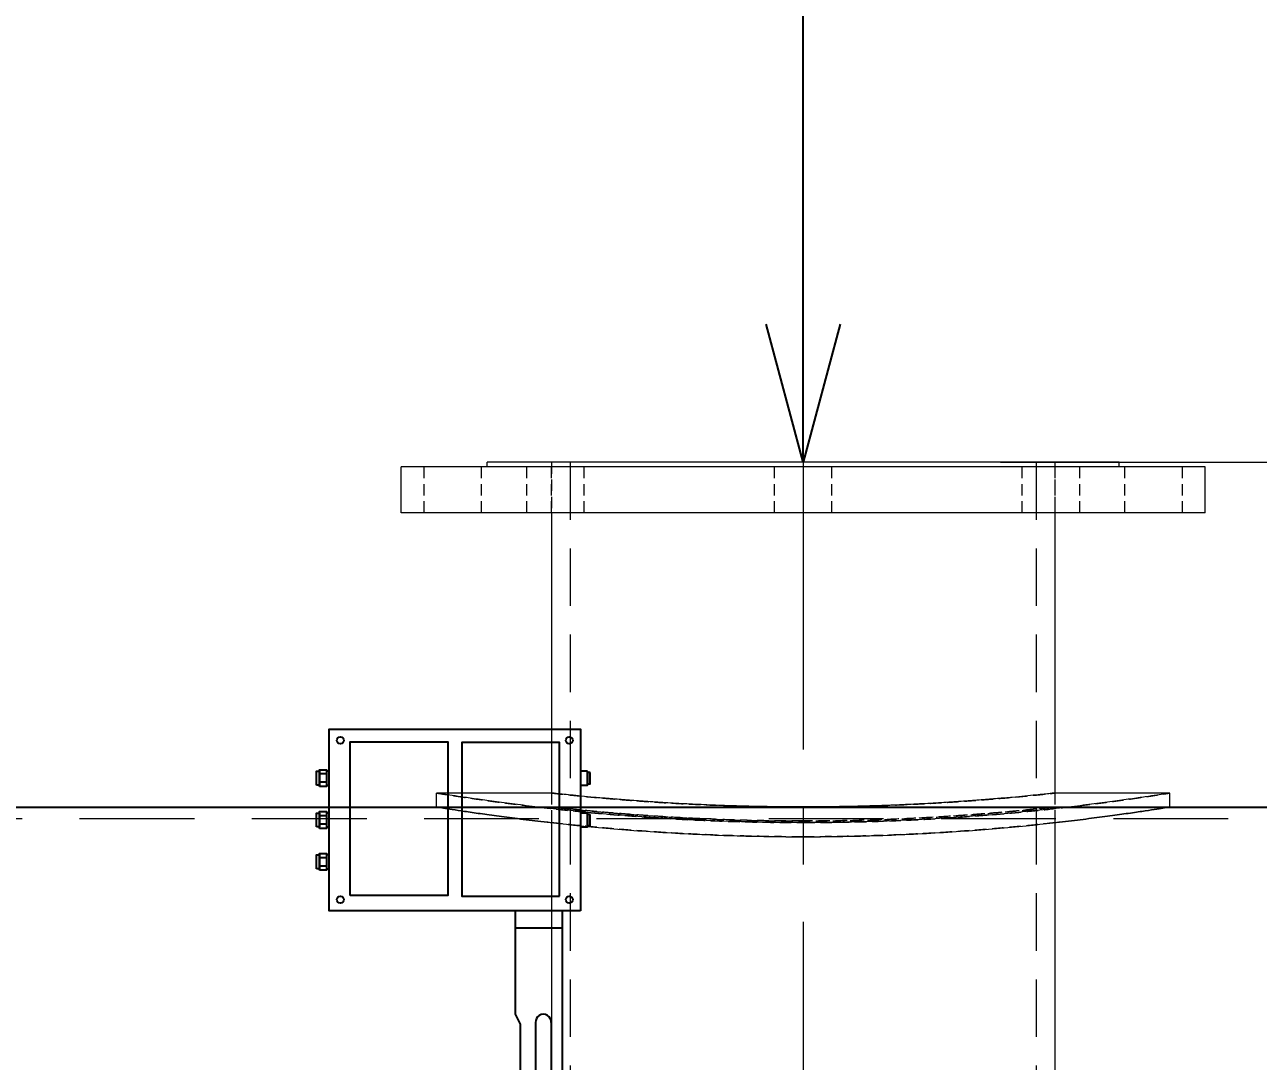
# Model space of a CAD drawing. Header units: millimetres. Extents: x -46397 to 283259, y -8690 to 23983.
# Drawn here: x 124208 to 124745, y 4848 to 5299 of the extents above; entities that cross this region are included whole.
import ezdxf
from ezdxf import colors
from ezdxf.entities.mleader import LeaderData, LeaderLine
from ezdxf.enums import TextEntityAlignment as Align
from ezdxf.math import Vec2, Vec3

# ---------------------------------------------------------------- set-up
doc = ezdxf.new("R2010")
doc.units = ezdxf.units.MM
for name, pattern in [('CENTER', [2, 1.25, -0.25, 0.25, -0.25]), ('HIDDEN', [0.375, 0.25, -0.125]), ('HIDDENX2', [0.75, 0.5, -0.25])]:
    doc.linetypes.add(name, pattern=pattern)
doc.layers.get('Defpoints').update_dxf_attribs({"lineweight": 0})
for name, color, linetype, lineweight in [('0-Dim', 7, 'Continuous', 0), ('CHUAN NET KHUAT', 4, 'HIDDEN', 0), ('DUONGCHINH', 7, 'Continuous', 25), ('DUONGTAM', 1, 'CENTER', 0), ('Long_AM_Visible', 30, 'Continuous', 25), ('PHANTOM 2', 8, 'Continuous', 0), ('Standard', 7, 'Continuous', 0)]:
    doc.layers.add(name, color=color, linetype=linetype, lineweight=lineweight)
doc.layers.add('DIM', color=8, linetype='Continuous')
doc.layers.add('flashshoot', color=7, linetype='Continuous')
doc.styles.add('GHI CHÚ 1', font='isocp_IV25.ttf', dxfattribs={"width": 0.8})
doc.styles.add('Long_Text', font='isocp.shx', dxfattribs={"width": 0.7})
doc.styles.get("Standard").update_dxf_attribs({"font": 'isocp.shx', "width": 0.8})
doc.dimstyles.new('1-30SCALE', dxfattribs={"dimtxt": 75, "dimasz": 75, "dimexe": 37.5, "dimexo": 30, "dimgap": 30, "dimtad": 1, "dimtoh": 1, "dimdec": 0, "dimdsep": 46, "dimtxsty": 'GHI CHÚ 1', "dimcen": 0.09, "dimclrd": 256, "dimclre": 256, "dimclrt": 2, "dimadec": 0, "dimazin": 0, "dimtfac": 1, "dimtdec": 0, "dimtofl": 0, "dimtmove": 0, "dimatfit": 3, "dimfxl": 1, "dimlwd": 0, "dimlwe": 0, "dimarcsym": 0})

# ---------------------------------------------------------------- blocks, each defined once
blk = doc.blocks.new('A$C49aca623')
at = {"color": 2, "linetype": 'Continuous', "lineweight": 0, "ltscale": 10, "extrusion": (2.28848e-17, 1, 0)}
for p, q in [((2402.5, 1140), (2127.5, 1140)), ((2127.5, 1138), (2127.5, 1140)), ((2402.5, 1138), (2402.5, 1140)), ((2440, 1138), (2090, 1138)), ((2090, 1118), (2090, 1138)), ((2440, 1118), (2440, 1138)), ((2440, 1118), (2090, 1118)), ((2155.45, 1118), (2155.45, 996.08)), ((2374.55, 1118), (2374.55, 996.08)), ((2155.45, 996.08), (2105.45, 996.08)), ((2105.45, 990), (2105.45, 996.08)), ((2424.55, 996.08), (2374.55, 996.08)), ((2424.55, 990), (2424.55, 996.08)), ((2155.45, 983.18), (2155.45, -368.45)), ((2374.55, 983.18), (2374.55, -368.45))]:
    blk.add_line(p, q, dxfattribs=at)
at = {"color": 1, "linetype": 'HIDDENX2', "lineweight": 0, "ltscale": 10, "extrusion": (2.28848e-17, 1, 0)}
for p, q in [((2155.4, 1118), (2155.4, 1140)), ((2155.45, 1140), (2155.45, 1118)), ((2374.55, 1140), (2374.55, 1118)), ((2374.6, 1118), (2374.6, 1140)), ((2100, 1118), (2100, 1138)), ((2125, 1118), (2125, 1138)), ((2144.67, 1118), (2144.67, 1138)), ((2169.67, 1118), (2169.67, 1138)), ((2252.5, 1118), (2252.5, 1138)), ((2277.5, 1118), (2277.5, 1138)), ((2360.33, 1118), (2360.33, 1138)), ((2385.33, 1118), (2385.33, 1138)), ((2405, 1118), (2405, 1138)), ((2430, 1118), (2430, 1138)), ((2155.45, 996.08), (2155.45, 990)), ((2155.45, 996.08), (2155.45, 983.18)), ((2374.55, 996.08), (2374.55, 990)), ((2374.55, 996.08), (2374.55, 983.18)), ((2155.45, 990), (2105.45, 990)), ((2424.55, 990), (2374.55, 990))]:
    blk.add_line(p, q, dxfattribs=at)
at = {"color": 1, "linetype": 'HIDDENX2', "lineweight": 0, "ltscale": 50, "extrusion": (2.28848e-17, 1, 0)}
for p, q in [((2163.63, 1140), (2163.63, -368.45)), ((2366.37, 1140), (2366.37, -368.45))]:
    blk.add_line(p, q, dxfattribs=at)
at = {"color": 2, "linetype": 'Continuous', "lineweight": 0, "ltscale": 10}
for points, knots in [([(2424.55, 996.08), (2424.55, 996.08), (2424.55, 996.08), (2424.55, 996.08), (2424.31, 996.04), (2423.33, 995.88), (2422.58, 995.76), (2420.55, 995.45), (2419.28, 995.25), (2416.21, 994.78), (2414.42, 994.5), (2410.35, 993.9), (2408.06, 993.57), (2403.05, 992.86), (2400.31, 992.48), (2394.46, 991.7), (2391.34, 991.29), (2384.79, 990.48), (2381.36, 990.07), (2374.28, 989.26), (2370.52, 988.85), (2362.58, 988.04), (2358.4, 987.63), (2349.7, 986.85), (2345.17, 986.47), (2335.83, 985.75), (2331.02, 985.42), (2321.19, 984.81), (2316.17, 984.53), (2306.02, 984.06), (2300.87, 983.86), (2290.56, 983.54), (2285.39, 983.41), (2275.12, 983.26), (2270.02, 983.22), (2259.98, 983.22), (2254.88, 983.26), (2244.61, 983.41), (2239.44, 983.54), (2229.13, 983.86), (2223.98, 984.06), (2213.83, 984.53), (2208.81, 984.81), (2198.98, 985.42), (2194.17, 985.75), (2184.83, 986.47), (2180.3, 986.85), (2171.6, 987.63), (2167.42, 988.04), (2159.48, 988.85), (2155.72, 989.26), (2148.64, 990.07), (2145.21, 990.48), (2138.66, 991.29), (2135.54, 991.7), (2129.69, 992.48), (2126.95, 992.86), (2121.94, 993.57), (2119.65, 993.9), (2115.58, 994.5), (2113.79, 994.78), (2110.72, 995.25), (2109.45, 995.45), (2107.42, 995.76), (2106.67, 995.88), (2105.69, 996.04), (2105.45, 996.08), (2105.45, 996.08), (2105.45, 996.08), (2105.45, 996.08)], [240.845794, 240.845794, 240.845794, 240.845794, 240.847726, 240.847726, 255.90054, 255.90054, 270.953355, 270.953355, 286.006169, 286.006169, 301.058984, 301.058984, 316.111798, 316.111798, 331.164613, 331.164613, 346.217427, 346.217427, 361.270242, 361.270242, 376.323397, 376.323397, 391.376552, 391.376552, 406.429707, 406.429707, 421.482863, 421.482863, 436.536018, 436.536018, 451.589173, 451.589173, 466.642328, 466.642328, 481.695484, 481.695484, 496.748639, 496.748639, 511.801794, 511.801794, 526.854949, 526.854949, 541.908104, 541.908104, 556.96126, 556.96126, 572.014415, 572.014415, 587.06757, 587.06757, 602.120725, 602.120725, 617.17354, 617.17354, 632.226354, 632.226354, 647.279169, 647.279169, 662.331984, 662.331984, 677.384798, 677.384798, 692.437613, 692.437613, 707.490427, 707.490427, 722.543242, 722.543242, 722.545173, 722.545173, 722.545173, 722.545173]), ([(2265, 990.04), (2261.56, 990.04), (2258.06, 990.05), (2251.01, 990.13), (2247.46, 990.18), (2240.38, 990.33), (2236.85, 990.43), (2229.88, 990.65), (2226.44, 990.78), (2219.69, 991.07), (2216.38, 991.22), (2209.97, 991.56), (2206.86, 991.74), (2200.88, 992.11), (2198.01, 992.3), (2192.55, 992.68), (2189.97, 992.87), (2185.11, 993.25), (2182.75, 993.44), (2178.25, 993.83), (2176.1, 994.02), (2172.08, 994.38), (2170.21, 994.56), (2166.76, 994.9), (2165.19, 995.05), (2162.4, 995.34), (2161.17, 995.46), (2159.06, 995.69), (2158.19, 995.78), (2156.8, 995.93), (2156.29, 995.99), (2155.61, 996.06), (2155.45, 996.08), (2155.45, 996.08)], [0, 0, 0, 0, 10.325502, 10.325502, 20.651005, 20.651005, 30.976507, 30.976507, 41.302009, 41.302009, 51.627512, 51.627512, 61.953014, 61.953014, 72.278516, 72.278516, 82.604019, 82.604019, 92.92947, 92.92947, 103.254922, 103.254922, 113.580374, 113.580374, 123.905825, 123.905825, 134.231277, 134.231277, 144.556728, 144.556728, 154.88218, 154.88218, 165.207632, 165.207632, 165.207632, 165.207632]), ([(2374.55, 996.08), (2374.55, 996.08), (2374.39, 996.06), (2373.71, 995.99), (2373.2, 995.93), (2371.81, 995.78), (2370.94, 995.69), (2368.83, 995.46), (2367.6, 995.34), (2364.81, 995.05), (2363.24, 994.9), (2359.79, 994.56), (2357.92, 994.38), (2353.9, 994.02), (2351.75, 993.83), (2347.25, 993.44), (2344.89, 993.25), (2340.03, 992.87), (2337.45, 992.68), (2331.99, 992.3), (2329.12, 992.11), (2323.14, 991.74), (2320.03, 991.56), (2313.62, 991.22), (2310.31, 991.07), (2303.56, 990.78), (2300.12, 990.65), (2293.15, 990.43), (2289.62, 990.33), (2282.54, 990.18), (2278.99, 990.13), (2271.94, 990.05), (2268.44, 990.04), (2265, 990.04)], [495.622864, 495.622864, 495.622864, 495.622864, 505.948316, 505.948316, 516.273767, 516.273767, 526.599219, 526.599219, 536.924671, 536.924671, 547.250122, 547.250122, 557.575574, 557.575574, 567.901025, 567.901025, 578.226477, 578.226477, 588.551979, 588.551979, 598.877482, 598.877482, 609.202984, 609.202984, 619.528486, 619.528486, 629.853989, 629.853989, 640.179491, 640.179491, 650.504993, 650.504993, 660.830496, 660.830496, 660.830496, 660.830496]), ([(2155.45, 983.18), (2154.34, 983.3), (2153.25, 983.43), (2148.64, 983.96), (2145.21, 984.37), (2138.66, 985.19), (2135.54, 985.59), (2129.69, 986.38), (2126.95, 986.76), (2121.94, 987.47), (2119.65, 987.81), (2115.58, 988.42), (2113.79, 988.69), (2110.72, 989.16), (2109.45, 989.36), (2107.42, 989.68), (2106.67, 989.8), (2105.69, 989.96), (2105.45, 990), (2105.45, 990)], [115.877617, 115.877617, 115.877617, 115.877617, 120.428056, 120.428056, 135.481211, 135.481211, 150.534365, 150.534365, 165.58752, 165.58752, 180.640674, 180.640674, 195.693829, 195.693829, 210.746983, 210.746983, 225.800138, 225.800138, 240.85136, 240.85136, 240.85136, 240.85136]), ([(2105.45, 990), (2105.45, 990), (2105.69, 989.96), (2106.67, 989.8), (2107.42, 989.68), (2109.45, 989.36), (2110.72, 989.16), (2113.79, 988.69), (2115.58, 988.42), (2119.65, 987.81), (2121.94, 987.47), (2126.95, 986.76), (2129.69, 986.38), (2135.54, 985.59), (2138.66, 985.19), (2145.21, 984.37), (2148.64, 983.96), (2155.72, 983.14), (2159.48, 982.73), (2167.42, 981.91), (2171.6, 981.5), (2180.3, 980.71), (2184.83, 980.33), (2194.17, 979.61), (2198.98, 979.27), (2208.81, 978.66), (2213.82, 978.38), (2223.98, 977.91), (2229.12, 977.7), (2239.44, 977.38), (2244.61, 977.26), (2254.88, 977.1), (2259.98, 977.06), (2270.02, 977.06), (2275.12, 977.1), (2285.39, 977.26), (2290.56, 977.38), (2300.88, 977.7), (2306.02, 977.91), (2316.18, 978.38), (2321.19, 978.66), (2331.02, 979.27), (2335.83, 979.61), (2345.17, 980.33), (2349.7, 980.71), (2358.4, 981.5), (2362.58, 981.91), (2370.52, 982.73), (2374.28, 983.14), (2381.36, 983.96), (2384.79, 984.37), (2391.34, 985.19), (2394.46, 985.59), (2400.31, 986.38), (2403.05, 986.76), (2408.06, 987.47), (2410.35, 987.81), (2414.42, 988.42), (2416.21, 988.69), (2419.28, 989.16), (2420.55, 989.36), (2422.58, 989.68), (2423.33, 989.8), (2424.31, 989.96), (2424.55, 990), (2424.55, 990)], [240.853292, 240.853292, 240.853292, 240.853292, 255.90645, 255.90645, 270.959609, 270.959609, 286.012767, 286.012767, 301.065925, 301.065925, 316.119083, 316.119083, 331.172241, 331.172241, 346.2254, 346.2254, 361.278558, 361.278558, 376.332065, 376.332065, 391.385573, 391.385573, 406.43908, 406.43908, 421.492588, 421.492588, 436.546095, 436.546095, 451.599602, 451.599602, 466.65311, 466.65311, 481.706617, 481.706617, 496.760125, 496.760125, 511.813632, 511.813632, 526.86714, 526.86714, 541.920647, 541.920647, 556.974155, 556.974155, 572.027662, 572.027662, 587.08117, 587.08117, 602.134677, 602.134677, 617.187835, 617.187835, 632.240993, 632.240993, 647.294152, 647.294152, 662.34731, 662.34731, 677.400468, 677.400468, 692.453626, 692.453626, 707.506784, 707.506784, 722.559943, 722.559943, 722.559943, 722.559943]), ([(2424.55, 990), (2424.55, 990), (2424.31, 989.96), (2423.33, 989.8), (2422.58, 989.68), (2420.55, 989.36), (2419.28, 989.16), (2416.21, 988.69), (2414.42, 988.42), (2410.35, 987.81), (2408.06, 987.47), (2403.05, 986.76), (2400.31, 986.38), (2394.46, 985.59), (2391.34, 985.19), (2384.79, 984.37), (2381.36, 983.96), (2376.75, 983.43), (2375.66, 983.3), (2374.55, 983.18)], [722.561874, 722.561874, 722.561874, 722.561874, 737.613097, 737.613097, 752.666252, 752.666252, 767.719406, 767.719406, 782.772561, 782.772561, 797.825715, 797.825715, 812.878869, 812.878869, 827.932024, 827.932024, 842.985178, 842.985178, 847.535618, 847.535618, 847.535618, 847.535618])]:
    blk.add_open_spline(points, degree=3, knots=knots, dxfattribs=at)
at = {"color": 1, "linetype": 'HIDDENX2', "lineweight": 0, "ltscale": 10}
for points, knots in [([(2105.45, 996.08), (2105.45, 996.08), (2105.69, 996.04), (2106.67, 995.88), (2107.42, 995.76), (2109.45, 995.45), (2110.72, 995.25), (2113.79, 994.78), (2115.58, 994.5), (2119.65, 993.9), (2121.94, 993.57), (2126.95, 992.86), (2129.69, 992.48), (2135.54, 991.7), (2138.66, 991.3), (2145.21, 990.48), (2148.64, 990.07), (2155.72, 989.27), (2159.48, 988.86), (2167.42, 988.04), (2171.6, 987.63), (2180.3, 986.85), (2184.83, 986.47), (2194.17, 985.75), (2198.98, 985.42), (2208.81, 984.81), (2213.83, 984.53), (2223.98, 984.06), (2229.13, 983.86), (2239.44, 983.54), (2244.61, 983.42), (2254.88, 983.26), (2259.98, 983.22), (2265, 983.22)], [722.545173, 722.545173, 722.545173, 722.545173, 737.596053, 737.596053, 752.648863, 752.648863, 767.701674, 767.701674, 782.754485, 782.754485, 797.807296, 797.807296, 812.860107, 812.860107, 827.912918, 827.912918, 842.965729, 842.965729, 858.018883, 858.018883, 873.072038, 873.072038, 888.125193, 888.125193, 903.178348, 903.178348, 918.231503, 918.231503, 933.284658, 933.284658, 948.337812, 948.337812, 963.390967, 963.390967, 963.390967, 963.390967]), ([(2155.45, 996.08), (2155.45, 996.08), (2155.61, 996.06), (2156.29, 995.99), (2156.8, 995.93), (2158.19, 995.78), (2159.06, 995.69), (2161.17, 995.46), (2162.4, 995.34), (2165.19, 995.05), (2166.76, 994.9), (2170.21, 994.56), (2172.08, 994.38), (2176.1, 994.02), (2178.25, 993.83), (2182.75, 993.44), (2185.11, 993.25), (2189.97, 992.87), (2192.55, 992.68), (2198.01, 992.3), (2200.88, 992.11), (2206.86, 991.74), (2209.97, 991.56), (2216.38, 991.22), (2219.69, 991.07), (2226.44, 990.78), (2229.88, 990.65), (2236.85, 990.43), (2240.38, 990.34), (2247.46, 990.18), (2251.01, 990.13), (2258.06, 990.05), (2261.56, 990.04), (2268.44, 990.04), (2271.94, 990.05), (2278.99, 990.13), (2282.54, 990.18), (2289.62, 990.34), (2293.15, 990.43), (2300.12, 990.65), (2303.56, 990.78), (2310.31, 991.07), (2313.62, 991.22), (2320.03, 991.56), (2323.14, 991.74), (2329.12, 992.11), (2331.99, 992.3), (2337.45, 992.68), (2340.03, 992.87), (2344.89, 993.25), (2347.25, 993.44), (2351.75, 993.83), (2353.9, 994.02), (2357.92, 994.38), (2359.79, 994.56), (2363.24, 994.9), (2364.81, 995.05), (2367.6, 995.34), (2368.83, 995.46), (2370.94, 995.69), (2371.81, 995.78), (2373.2, 995.93), (2373.71, 995.99), (2374.39, 996.06), (2374.55, 996.08), (2374.55, 996.08)], [165.207632, 165.207632, 165.207632, 165.207632, 175.533081, 175.533081, 185.858531, 185.858531, 196.183981, 196.183981, 206.509431, 206.509431, 216.834881, 216.834881, 227.160331, 227.160331, 237.485781, 237.485781, 247.811231, 247.811231, 258.136733, 258.136733, 268.462235, 268.462235, 278.787737, 278.787737, 289.113239, 289.113239, 299.438741, 299.438741, 309.764243, 309.764243, 320.089746, 320.089746, 330.415248, 330.415248, 340.74075, 340.74075, 351.066252, 351.066252, 361.391754, 361.391754, 371.717256, 371.717256, 382.042759, 382.042759, 392.368261, 392.368261, 402.693763, 402.693763, 413.019265, 413.019265, 423.344715, 423.344715, 433.670165, 433.670165, 443.995615, 443.995615, 454.321065, 454.321065, 464.646515, 464.646515, 474.971964, 474.971964, 485.297414, 485.297414, 495.622864, 495.622864, 495.622864, 495.622864]), ([(2265, 983.22), (2270.02, 983.22), (2275.12, 983.26), (2285.39, 983.42), (2290.56, 983.54), (2300.87, 983.86), (2306.02, 984.06), (2316.17, 984.53), (2321.19, 984.81), (2331.02, 985.42), (2335.83, 985.75), (2345.17, 986.47), (2349.7, 986.85), (2358.4, 987.63), (2362.58, 988.04), (2370.52, 988.86), (2374.28, 989.27), (2381.36, 990.07), (2384.79, 990.48), (2391.34, 991.3), (2394.46, 991.7), (2400.31, 992.48), (2403.05, 992.86), (2408.06, 993.57), (2410.35, 993.9), (2414.42, 994.5), (2416.21, 994.78), (2419.28, 995.25), (2420.55, 995.45), (2422.58, 995.76), (2423.33, 995.88), (2424.31, 996.04), (2424.55, 996.08), (2424.55, 996.08)], [0, 0, 0, 0, 15.053155, 15.053155, 30.10631, 30.10631, 45.159464, 45.159464, 60.212619, 60.212619, 75.265774, 75.265774, 90.318929, 90.318929, 105.372084, 105.372084, 120.425239, 120.425239, 135.478049, 135.478049, 150.53086, 150.53086, 165.583671, 165.583671, 180.636482, 180.636482, 195.689293, 195.689293, 210.742104, 210.742104, 225.794915, 225.794915, 240.845794, 240.845794, 240.845794, 240.845794]), ([(2265, 983.92), (2268.44, 983.92), (2271.94, 983.94), (2278.99, 984.01), (2282.54, 984.07), (2289.62, 984.22), (2293.15, 984.32), (2300.12, 984.54), (2303.57, 984.67), (2310.31, 984.96), (2313.62, 985.12), (2320.03, 985.45), (2323.14, 985.63), (2329.12, 986), (2331.99, 986.19), (2337.45, 986.58), (2340.03, 986.77), (2344.89, 987.16), (2347.25, 987.35), (2351.75, 987.73), (2353.9, 987.93), (2357.92, 988.3), (2359.79, 988.47), (2363.24, 988.81), (2364.81, 988.97), (2367.6, 989.25), (2368.83, 989.38), (2370.94, 989.61), (2371.81, 989.7), (2373.2, 989.85), (2373.71, 989.91), (2374.39, 989.98), (2374.55, 990), (2374.55, 990), (2374.39, 989.98), (2373.71, 989.91), (2373.2, 989.85), (2371.81, 989.7), (2370.94, 989.61), (2368.83, 989.38), (2367.6, 989.25), (2364.81, 988.97), (2363.24, 988.81), (2359.79, 988.47), (2357.92, 988.3), (2353.9, 987.93), (2351.75, 987.73), (2347.25, 987.35), (2344.89, 987.16), (2340.03, 986.77), (2337.45, 986.58), (2331.99, 986.19), (2329.12, 986), (2323.14, 985.63), (2320.03, 985.45), (2313.62, 985.12), (2310.31, 984.96), (2303.57, 984.67), (2300.12, 984.54), (2293.15, 984.32), (2289.62, 984.22), (2282.54, 984.07), (2278.99, 984.01), (2271.94, 983.94), (2268.44, 983.92), (2261.56, 983.92), (2258.06, 983.94), (2251.01, 984.01), (2247.46, 984.07), (2240.38, 984.22), (2236.85, 984.32), (2229.88, 984.54), (2226.43, 984.67), (2219.69, 984.96), (2216.38, 985.12), (2209.97, 985.45), (2206.86, 985.63), (2200.88, 986), (2198.01, 986.19), (2192.55, 986.58), (2189.97, 986.77), (2185.11, 987.16), (2182.75, 987.35), (2178.25, 987.73), (2176.1, 987.93), (2172.08, 988.3), (2170.21, 988.47), (2166.76, 988.81), (2165.19, 988.97), (2162.4, 989.25), (2161.17, 989.38), (2159.06, 989.61), (2158.19, 989.7), (2156.8, 989.85), (2156.29, 989.91), (2155.61, 989.98), (2155.45, 990), (2155.45, 990), (2155.61, 989.98), (2156.29, 989.91), (2156.8, 989.85), (2158.19, 989.7), (2159.06, 989.61), (2161.17, 989.38), (2162.4, 989.25), (2165.19, 988.97), (2166.76, 988.81), (2170.21, 988.47), (2172.08, 988.3), (2176.1, 987.93), (2178.25, 987.73), (2182.75, 987.35), (2185.11, 987.16), (2189.97, 986.77), (2192.55, 986.58), (2198.01, 986.19), (2200.88, 986), (2206.86, 985.63), (2209.97, 985.45), (2216.38, 985.12), (2219.69, 984.96), (2226.43, 984.67), (2229.88, 984.54), (2236.85, 984.32), (2240.38, 984.22), (2247.46, 984.07), (2251.01, 984.01), (2258.06, 983.94), (2261.56, 983.92), (2265, 983.92)], [0, 0, 0, 0, 10.325614, 10.325614, 20.651228, 20.651228, 30.976842, 30.976842, 41.302456, 41.302456, 51.628071, 51.628071, 61.953685, 61.953685, 72.279299, 72.279299, 82.604913, 82.604913, 92.930475, 92.930475, 103.256037, 103.256037, 113.581599, 113.581599, 123.907161, 123.907161, 134.232723, 134.232723, 144.558286, 144.558286, 154.883848, 154.883848, 165.20941, 165.20941, 175.53497, 175.53497, 185.86053, 185.86053, 196.186091, 196.186091, 206.511651, 206.511651, 216.837211, 216.837211, 227.162772, 227.162772, 237.488332, 237.488332, 247.813893, 247.813893, 258.139506, 258.139506, 268.46512, 268.46512, 278.790734, 278.790734, 289.116348, 289.116348, 299.441962, 299.441962, 309.767576, 309.767576, 320.09319, 320.09319, 330.418804, 330.418804, 340.744418, 340.744418, 351.070031, 351.070031, 361.395645, 361.395645, 371.721259, 371.721259, 382.046872, 382.046872, 392.372486, 392.372486, 402.6981, 402.6981, 413.023713, 413.023713, 423.349274, 423.349274, 433.674834, 433.674834, 444.000395, 444.000395, 454.325956, 454.325956, 464.651516, 464.651516, 474.977077, 474.977077, 485.302638, 485.302638, 495.628198, 495.628198, 505.95376, 505.95376, 516.279323, 516.279323, 526.604885, 526.604885, 536.930447, 536.930447, 547.256009, 547.256009, 557.581571, 557.581571, 567.907133, 567.907133, 578.232695, 578.232695, 588.558309, 588.558309, 598.883923, 598.883923, 609.209537, 609.209537, 619.535152, 619.535152, 629.860766, 629.860766, 640.18638, 640.18638, 650.511994, 650.511994, 660.837608, 660.837608, 660.837608, 660.837608]), ([(2265, 977.06), (2259.98, 977.06), (2254.88, 977.1), (2244.61, 977.26), (2239.44, 977.38), (2229.12, 977.7), (2223.98, 977.91), (2213.82, 978.39), (2208.81, 978.66), (2198.98, 979.27), (2194.17, 979.61), (2184.83, 980.33), (2180.3, 980.71), (2171.6, 981.5), (2167.42, 981.91), (2160.68, 982.61), (2158.01, 982.9), (2155.45, 983.18)], [0, 0, 0, 0, 15.053507, 15.053507, 30.107014, 30.107014, 45.160521, 45.160521, 60.214028, 60.214028, 75.267535, 75.267535, 90.321042, 90.321042, 105.374549, 105.374549, 115.877617, 115.877617, 115.877617, 115.877617]), ([(2374.55, 983.18), (2371.99, 982.9), (2369.32, 982.61), (2362.58, 981.91), (2358.4, 981.5), (2349.7, 980.71), (2345.17, 980.33), (2335.83, 979.61), (2331.02, 979.27), (2321.19, 978.66), (2316.18, 978.39), (2306.02, 977.91), (2300.88, 977.7), (2290.56, 977.38), (2285.39, 977.26), (2275.12, 977.1), (2270.02, 977.06), (2265, 977.06)], [847.535618, 847.535618, 847.535618, 847.535618, 858.038686, 858.038686, 873.092193, 873.092193, 888.1457, 888.1457, 903.199207, 903.199207, 918.252714, 918.252714, 933.306221, 933.306221, 948.359728, 948.359728, 963.413235, 963.413235, 963.413235, 963.413235])]:
    blk.add_open_spline(points, degree=3, knots=knots, dxfattribs=at)
for points in [[(2105.45, 990), (2105.45, 990), (2105.45, 990), (2105.45, 990)], [(2424.55, 990), (2424.55, 990), (2424.55, 990), (2424.55, 990)]]:
    blk.add_open_spline(points, degree=3, dxfattribs=at)
at = {"layer": 'DUONGTAM', "ltscale": 100, "extrusion": (2.28848e-17, 1, 0)}
blk.add_line((2265, 1140), (2265, -368.45), dxfattribs=at)
blk = doc.blocks.new('A$Cb6d5b212')
at = {"layer": 'CHUAN NET KHUAT', "color": 3, "linetype": 'HIDDENX2', "lineweight": 0, "ltscale": 100, "extrusion": (2.28848e-17, 1, 0)}
blk.add_line((1500, 985), (3000, 985), dxfattribs=at)
at = {"layer": 'DUONGCHINH', "color": 2, "ltscale": 10, "extrusion": (2.28848e-17, 1, 0)}
blk.add_line((1500, 990), (3000, 990), dxfattribs=at)
blk = doc.blocks.new('hebvcb')
at = {"color": 0}
for p, q in [((-152, 346), (-157, 346)), ((-152, 340), (-157, 340)), ((-152, 316), (-157, 316)), ((-152, 310), (-157, 310)), ((-152, 286), (-157, 286)), ((-152, 280), (-157, 280))]:
    blk.add_line(p, q, dxfattribs=at)
at = {"color": 0, "linetype": 'Continuous'}
for p, q in [((16.84, 248), (-16.84, 248)), ((-16.84, 248), (-16.84, 173.89)), ((16.84, 248), (16.84, 30.98)), ((16.84, 235.53), (-16.84, 235.53)), ((-16.84, 173.89), (-13.1, 166.76)), ((-13.1, 166.76), (-13.1, 75.96)), ((-2.13, 167.94), (-2.13, 77.09)), ((9.09, 167.94), (9.09, 77.09)), ((-16.84, 68.83), (-13.1, 75.96)), ((-16.84, 68.83), (-16.84, 30.98)), ((-20.58, 30.98), (-20.58, 21)), ((20.58, 30.98), (-20.58, 30.98)), ((-7.48, 30.98), (-7.48, 21)), ((7.48, 30.98), (7.48, 21)), ((20.58, 30.98), (20.58, 21)), ((20.58, 21), (-20.58, 21))]:
    blk.add_line(p, q, dxfattribs=at)
at = {"color": 0, "elevation": 0}
for points in [[(30, 248), (-150, 248), (-150, 378), (30, 378)], [(-135.08, 258.87), (-135.08, 368.87), (-65.08, 368.87), (-65.08, 258.87)], [(15.02, 258.44), (15.02, 368.44), (-54.98, 368.44), (-54.98, 258.44)], [(-159, 338), (-159, 348), (-157, 348), (-157, 338)], [(-157, 337), (-157, 349), (-152, 349), (-152, 337)], [(-150, 338), (-150, 348), (-152, 348), (-152, 338)], [(35, 348), (30, 348), (30, 338), (35, 338)], [(37, 347), (35, 347), (35, 339), (37, 339)], [(-157, 307), (-157, 319), (-152, 319), (-152, 307)], [(-159, 308), (-159, 318), (-157, 318), (-157, 308)], [(-150, 308), (-150, 318), (-152, 318), (-152, 308)], [(35, 318), (30, 318), (30, 308), (35, 308)], [(37, 317), (35, 317), (35, 309), (37, 309)], [(-159, 278), (-159, 288), (-157, 288), (-157, 278)], [(-157, 277), (-157, 289), (-152, 289), (-152, 277)], [(-150, 278), (-150, 288), (-152, 288), (-152, 278)], [(17, -11.93), (-17, -11.93), (-17, 21), (17, 21)], [(15, -11.93), (-15, -11.93), (-15, 21), (15, 21)]]:
    blk.add_lwpolyline(points, close=True, dxfattribs=at)
at = {"color": 0}
for centre in [(-142, 370), (22, 370), (-142, 256), (22, 256)]:
    blk.add_circle(centre, 2.5, dxfattribs=at)
at = {"color": 0, "linetype": 'Continuous'}
for centre, start, end in [((3.48, 168.27), 356.71215, 183.28785), ((3.48, 76.77), 176.71215, 3.28785)]:
    blk.add_arc(centre, 5.62, start, end, dxfattribs=at)
blk = doc.blocks.new('wegfw')
at = {"layer": 'DIM', "xscale": 0.6073955413189647, "yscale": 0.6073955413189647, "zscale": 0.6073955413189647}
blk.add_blockref('hebvcb', (48035.61, 13501.58, 0.59), dxfattribs=at)
blk = doc.blocks.new('svcbrfg')
blk.add_blockref('wegfw', (-48035.61, -13216.34))
blk = doc.blocks.new('WQU EUIQUWE QWEQWE')
blk.add_blockref('svcbrfg', (7149.79, 509))
blk = doc.blocks.new('_TagCircle')
at = {"color": 0, "linetype": 'ByBlock', "lineweight": -2, "transparency": 16777216}
blk.add_circle((0, 0), 4, dxfattribs=at)
at = {"layer": 'Long_AM_Visible', "color": 0, "transparency": 16777216, "style": 'Long_Text'}
blk.add_attdef('TAGNUMBER', text='', height=3, dxfattribs=at).set_placement((0, -1.5), align=Align.CENTER)
blk = doc.blocks.new('_Open30')
at = {"color": 0, "linetype": 'ByBlock', "lineweight": -2}
for p, q in [((-1, 0.2679), (0, 0)), ((0, 0), (-1, -0.2679)), ((0, 0), (-1, 0))]:
    blk.add_line(p, q, dxfattribs=at)
blk = doc.blocks.new('*D502')
at = {"layer": 'Defpoints', "color": 0, "transparency": 16777216}
for p in [(124546.62, 5346.57), (124011.62, 5108.61, -1.5), (124546.62, 5108.61, -1.5)]:
    blk.add_point(p, dxfattribs=at)
at = {"layer": 'PHANTOM 2', "linetype": 'Continuous', "lineweight": 0, "transparency": 16777216}
for p, q in [((124011.62, 5138.61), (124011.62, 5376.57)), ((124546.62, 5138.61), (124546.62, 5376.57)), ((124101.62, 5346.57), (124456.62, 5346.57))]:
    blk.add_line(p, q, dxfattribs=at)
at = {"layer": 'PHANTOM 2', "transparency": 16777216}
for points in [[(124101.62, 5361.57), (124101.62, 5331.57), (124011.62, 5346.57)], [(124456.62, 5361.57), (124456.62, 5331.57), (124546.62, 5346.57)]]:
    blk.add_solid(points, dxfattribs=at)
at = {"layer": 'PHANTOM 2', "color": 2, "transparency": 16777216, "insert": (124279.12, 5424.07), "char_height": 95, "attachment_point": 5, "style": 'GHI CHÚ 1'}
blk.add_mtext('535', dxfattribs=at)
blk = doc.blocks.new('*D524')
at = {"layer": 'Defpoints', "color": 0, "transparency": 16777216}
for p in [(125281.62, 5346.57), (124546.62, 5108.61, -1.5), (125281.62, 4924.67, -1.5)]:
    blk.add_point(p, dxfattribs=at)
at = {"layer": 'PHANTOM 2', "linetype": 'Continuous', "lineweight": 0, "transparency": 16777216}
for p, q in [((124546.62, 5138.61), (124546.62, 5376.57)), ((125281.62, 4954.67), (125281.62, 5376.57)), ((124636.62, 5346.57), (125191.62, 5346.57))]:
    blk.add_line(p, q, dxfattribs=at)
at = {"layer": 'PHANTOM 2', "transparency": 16777216}
for points in [[(124636.62, 5361.57), (124636.62, 5331.57), (124546.62, 5346.57)], [(125191.62, 5361.57), (125191.62, 5331.57), (125281.62, 5346.57)]]:
    blk.add_solid(points, dxfattribs=at)
at = {"layer": 'PHANTOM 2', "color": 2, "transparency": 16777216, "insert": (124914.12, 5424.07), "char_height": 95, "attachment_point": 5, "style": 'GHI CHÚ 1'}
blk.add_mtext('735', dxfattribs=at)
blk = doc.blocks.new('*D523')
at = {"layer": 'Defpoints', "color": 0, "transparency": 16777216}
for p in [(124602.44, 5108.61, -1.5), (124735.66, 4958.61, -1.5), (124847.86, 4958.61)]:
    blk.add_point(p, dxfattribs=at)
at = {"layer": 'PHANTOM 2', "linetype": 'Continuous', "lineweight": 0, "transparency": 16777216}
for p, q in [((124847.86, 5198.61), (124847.86, 5288.61)), ((124632.44, 5108.61), (124877.86, 5108.61)), ((124765.66, 4958.61), (124877.86, 4958.61)), ((124847.86, 4868.61), (124847.86, 4778.61)), ((125149.93, 4778.61), (124847.86, 4778.61))]:
    blk.add_line(p, q, dxfattribs=at)
at = {"layer": 'PHANTOM 2', "transparency": 16777216}
for points in [[(124832.86, 5198.61), (124862.86, 5198.61), (124847.86, 5108.61)], [(124832.86, 4868.61), (124862.86, 4868.61), (124847.86, 4958.61)]]:
    blk.add_solid(points, dxfattribs=at)
at = {"layer": 'PHANTOM 2', "color": 2, "transparency": 16777216, "insert": (125043.89, 4856.11), "char_height": 95, "attachment_point": 5, "style": 'GHI CHÚ 1'}
blk.add_mtext('150', dxfattribs=at)

msp = doc.modelspace()

# ---------------------------------------------------------------- block references
at = {"layer": 'flashshoot'}
msp.add_blockref('A$C49aca623', (122281.62, 3968.61, -1.5), dxfattribs=at)
at = {"layer": 'Standard'}
for name, p in [('WQU EUIQUWE QWEQWE', (117281.62, 3968.61, -1.5)), ('A$Cb6d5b212', (122281.62, 3968.61, -1.5))]:
    msp.add_blockref(name, p, dxfattribs=at)

# ---------------------------------------------------------------- dimensions: what is measured, and where the dimension line sits
at = {"layer": 'PHANTOM 2'}
for base, p1, p2, picture, middle in [((124546.62, 5346.57), (124011.62, 5108.61, -1.5), (124546.62, 5108.61, -1.5), '*D502', (124279.12, 5424.07)), ((125281.62, 5346.57), (124546.62, 5108.61, -1.5), (125281.62, 4924.67, -1.5), '*D524', (124914.12, 5424.07))]:
    dim = msp.add_linear_dim(base=base, p1=p1, p2=p2, dimstyle='1-30SCALE', override={"dimtxt": 95, "dimasz": 90, "dimexe": 30, "dimtmove": 1}, dxfattribs=at)
    dim.commit()
    dim.dimension.update_dxf_attribs({"geometry": picture, "text_midpoint": middle})
dim = msp.add_linear_dim(base=(124847.86, 4958.61), p1=(124602.44, 5108.61, -1.5), p2=(124735.66, 4958.61, -1.5), angle=90, dimstyle='1-30SCALE', override={"dimtxt": 95, "dimasz": 90, "dimexe": 30, "dimtmove": 1}, dxfattribs=at)
dim.commit()
dim.dimension.update_dxf_attribs({"geometry": '*D523', "text_midpoint": (124861.17, 4782.97), "dimtype": 160})

# ---------------------------------------------------------------- leaders
at = {"layer": '0-Dim', "color": 6}
ml = msp.add_multileader_block('Standard', dxfattribs=at)
ml.set_content('_TagCircle', color=6, scale=30)
ml.set_attribute('TAGNUMBER', 'N9', width=0)
ml.set_leader_properties(color=5)
ml.set_arrow_properties(name='OPEN30')
ml.build(insert=Vec2(0, 0))
ml.multileader.update_dxf_attribs({"has_dogleg": 0, "text_left_attachment_type": 6, "text_right_attachment_type": 6, "dogleg_length": 0.36, "arrow_head_size": 60, "block_connection_type": 1})
ctx = ml.context
ctx.base_point, ctx.char_height, ctx.arrow_head_size, ctx.landing_gap_size, ctx.plane_origin = Vec3(124546.62, 5645.53, -1.5), 56, 60, 1.4, Vec3(124896.24, 5496.25, -1.5)
ctx.left_attachment, ctx.right_attachment, ctx.attachment_type = 6, 6, 1
notes = []
notes.append((ctx, [(0, (1, 1, 0), (124546.98, 5645.53, -1.5), (-1, 0), 0.36, [(0, [(124546.62, 5108.61, -1.5)], 0, [])])]))
ctx.block.insert = Vec3(124546.62, 5645.53, -1.5)
for ctx, leaders in notes:
    for number, flags, end, landing, length, lines in leaders:
        leader = LeaderData()
        leader.index, (leader.has_last_leader_line, leader.has_dogleg_vector, leader.attachment_direction) = number, flags
        leader.last_leader_point, leader.dogleg_vector, leader.dogleg_length = Vec3(end), Vec3(landing), length
        for number, points, colour, breaks in lines:
            line = LeaderLine()
            line.index, line.vertices, line.color, line.breaks = number, Vec3.list(points), colors.encode_raw_color(colour), breaks
            leader.lines.append(line)
        ctx.leaders.append(leader)

doc.saveas('drawing.dxf')
